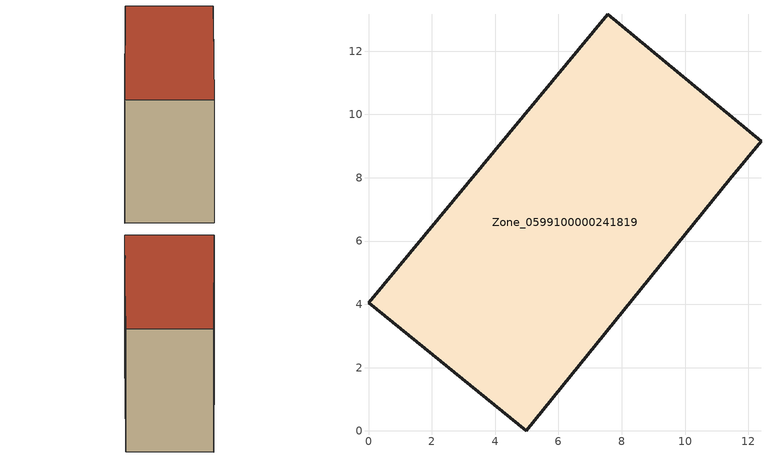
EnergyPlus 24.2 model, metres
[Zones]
Zone_0599100000241819
 floor ground (C_G): 4.98,0 0,4.05 7.55,13.17 12.4,9.15 11.41,7.95 z0
 wall outside (C_F): 12.4,9.15 7.55,13.17 0,4.05 4.98,0 11.41,7.95 12.4,9.15 z0:10.7
 roof outside (C_R): 0,4.05 4.98,0 11.41,7.95 12.4,9.15 7.55,13.17 z10.7
[BUILDING]
Pand.0599100000241819: North Axis=0; Terrain=City; Loads Convergence Tolerance Value=0.04; Temperature Convergence Tolerance Value=0.4; Solar Distribution=FullExterior; Maximum Number of Warmup Days=25; Minimum Number of Warmup Days=1
[Site:Location]
Rotterdam.The.Hague.AP_ZH_NLD Design_Conditions: Latitude=51.96; Longitude=4.45; Time Zone=1; Elevation=-4.5
[SITE:GROUNDTEMPERATURE:BUILDINGSURFACE]
18, 18, 18, 18, 18, 18, 18, 18, 18, 18, 18, 18
[MATERIAL] Thermal Absorptance=0.9; Solar Absorptance=0.7; Visible Absorptance=0.7
Name | Roughness | Thickness | Conductivity | Density | Specific Heat
G.TC.1946 | MediumSmooth | 0.15 | 1 | 540 | 1210
F.TC.1946 | Rough | 0.3 | 0.857143 | 1920 | 840
R.TC.1946 | MediumRough | 0.2 | 0.909091 | 1500 | 1000
[CONSTRUCTION]
C_G: G.TC.1946
C_F: F.TC.1946
C_R: R.TC.1946
[ZONE]
Zone_0599100000241819: Type=1; Multiplier=1; Ceiling Height=Autocalculate; Volume=Autocalculate; Floor Area=autocalculate; Part of Total Floor Area=Yes
[ZONEINFILTRATION:DESIGNFLOWRATE]
Infil_Zone_0599100000241819: Zone or ZoneList or Space or SpaceList=Zone_0599100000241819; Schedule=AlwaysOn; Design Flow Rate Calculation Method=Flow/Area; Flow Rate per Floor Area=0.003; Constant Term Coefficient=1; Temperature Term Coefficient=0; Velocity Term Coefficient=0; Velocity Squared Term Coefficient=0
[HVACTEMPLATE:ZONE:IDEALLOADSAIRSYSTEM]
Zone_0599100000241819: Maximum Heating Supply Air Temperature=50; Minimum Cooling Supply Air Temperature=13; Maximum Heating Supply Air Humidity Ratio=0.0156; Minimum Cooling Supply Air Humidity Ratio=0.0077; Heating Limit=NoLimit; Cooling Limit=NoLimit; Dehumidification Control Type=ConstantSensibleHeatRatio; Cooling Sensible Heat Ratio=0.7; Dehumidification Setpoint=60; Humidification Control Type=None; Humidification Setpoint=30; Outdoor Air Method=None; Outdoor Air Flow Rate per Person=0.00944; Outdoor Air Flow Rate per Zone Floor Area=0; Outdoor Air Flow Rate per Zone=0; Demand Controlled Ventilation Type=None; Outdoor Air Economizer Type=NoEconomizer; Heat Recovery Type=None; Sensible Heat Recovery Effectiveness=0.7; Latent Heat Recovery Effectiveness=0.65
[ZONECONTROL:THERMOSTAT]
ThermostatControl_Zone_0599100000241819: Zone or ZoneList=Zone_0599100000241819; Control Type Schedule=DualSetpointControlType; Control 1=Thermostat_Zone_0599100000241819; Temperature Difference Between Cutout And Setpoint=0
[THERMOSTATSETPOINT:DUALSETPOINT]
Thermostat_Zone_0599100000241819: Heating Setpoint Temperature Schedule=HeatingSetpoint_Zone_0599100000241819; Cooling Setpoint Temperature Schedule=CoolingSetpoint_Zone_0599100000241819
[SCHEDULE:COMPACT]
HeatingSetpoint_Zone_0599100000241819: Through: 12/31, For: AllDays, Until: 24:00, 21
CoolingSetpoint_Zone_0599100000241819: Through: 12/31, For: AllDays, Until: 24:00, 24
DualSetpointControlType: Through: 12/31, For: AllDays, Until: 24:00, 4
AlwaysOn: Through: 12/31, For: AllDays, Until: 24:00, 1
